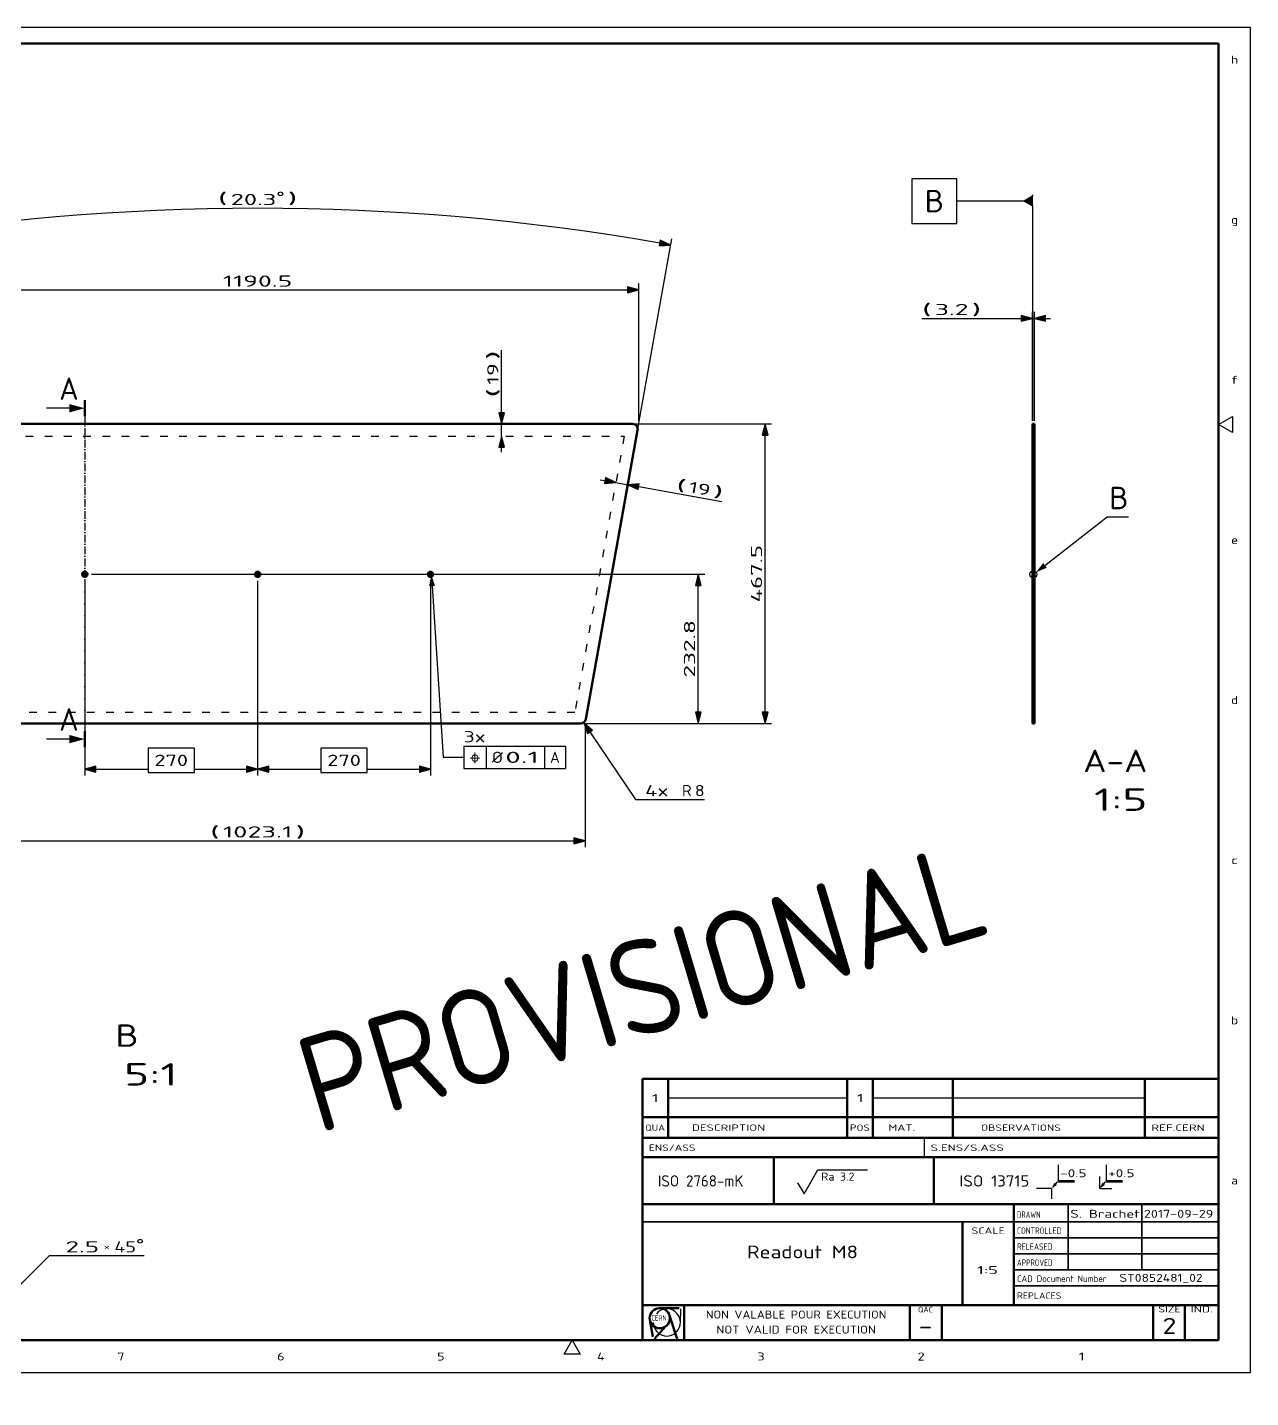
# Model space of a CAD drawing. Extents: x 0 to 594, y -369 to 420.
# Drawn here: x 211.8 to 594, y -7.9 to 420 of the extents above; entities that cross this region are included whole.
import ezdxf
from ezdxf.enums import TextEntityAlignment as Align

# ---------------------------------------------------------------- set-up
doc = ezdxf.new("R2010")
doc.units = 0
doc.linetypes.add('DASHDOT', pattern=[18.5, 12, -3, 0.5, -3])
doc.linetypes.add('DASHSPACE', pattern=[30, 12, -18])
doc.layers.get('0').update_dxf_attribs({"lineweight": 13})
doc.styles.add('GDT', font='gdt.shx')
doc.styles.get("Standard").update_dxf_attribs({"font": 'isocp.shx'})
doc.dimstyles.get("Standard").update_dxf_attribs({"dimtxt": 2.5, "dimasz": 2.5, "dimexe": 1.25, "dimexo": 0.625, "dimtad": 1, "dimtxsty": 'STANDARD', "dimcen": 2.5, "dimadec": 0, "dimazin": 0, "dimtfac": 1, "dimtmove": 0, "dimatfit": 0, "dimfxl": 1, "dimarcsym": 0})

# ---------------------------------------------------------------- blocks, each defined once
blk = doc.blocks.new('*D75')
at = {"color": 7, "lineweight": 25, "transparency": 16777216}
for p, q in [((164.878674, 295.258917), (154.359399, 354.01673)), ((402.650867, 295.258917), (413.170142, 354.01673))]:
    blk.add_line(p, q, dxfattribs=at)
for points in [[(157.970569, 353.578009), (154.711853, 352.048029), (158.298962, 351.743683)], [(409.230579, 351.743683), (412.817688, 352.048029), (409.558972, 353.578009)]]:
    blk.add_lwpolyline(points, close=True, dxfattribs=at)
blk.add_arc((283.764771, -368.80672), 732.315674, 80.122067, 99.877931, dxfattribs=at)
for points in [[(157.970569, 353.578009), (154.711853, 352.048029), (157.970569, 353.578009), (158.298962, 351.743683)], [(409.230579, 351.743683), (412.817688, 352.048029), (409.230579, 351.743683), (409.558972, 353.578009)]]:
    blk.add_solid(points, dxfattribs=at)
for s, width, p, p2 in [('(', 3.469741, (271.323368, 364.858966), (274.359391, 364.858966)), ('20.3', 1.776077, (275.359391, 364.508966), (289.603483, 364.508966)), ('%%d', 1.62963, (289.603483, 365.208966), (292.17015, 365.208966)), (')', 3.475213, (293.17015, 364.858966), (296.206173, 364.858966))]:
    blk.add_text(s, height=3.5, dxfattribs=dict(at, width=width)).set_placement(p, p2, align=Align.FIT)
blk = doc.blocks.new('*D76')
at = {"color": 7, "lineweight": 25, "transparency": 16777216}
for p, q in [((401.899683, 296.156525), (444.361084, 296.156525)), ((442.361084, 206.133868), (442.361084, 292.679181)), ((385.733484, 202.656525), (444.361084, 202.656525))]:
    blk.add_line(p, q, dxfattribs=at)
for points in [[(443.292834, 292.679181), (442.361084, 296.156525), (441.429333, 292.679181)], [(441.429333, 206.133868), (442.361084, 202.656525), (443.292834, 206.133868)]]:
    blk.add_lwpolyline(points, close=True, dxfattribs=at)
for points in [[(443.292834, 292.679181), (442.361084, 296.156525), (443.292834, 292.679181), (441.429333, 292.679181)], [(441.429333, 206.133868), (442.361084, 202.656525), (441.429333, 206.133868), (443.292834, 206.133868)]]:
    blk.add_solid(points, dxfattribs=at)
at = {"color": 7, "lineweight": 25, "transparency": 16777216, "width": 1.661749}
blk.add_text('467.5', height=3.5, rotation=90, dxfattribs=at).set_placement((441.361084, 240.416486), (441.361084, 258.396564), align=Align.FIT)
blk = doc.blocks.new('*D77')
at = {"color": 7, "lineweight": 25, "transparency": 16777216}
for p, q in [((387.565662, 200.042511), (401.769885, 178.907745)), ((401.769885, 178.907745), (423.407593, 178.907745))]:
    blk.add_line(p, q, dxfattribs=at)
blk.add_lwpolyline([(388.338977, 200.562238), (385.625977, 202.928595), (386.792334, 199.522736)], close=True, dxfattribs=at)
blk.add_solid([(388.338977, 200.562238), (385.625977, 202.928595), (388.338977, 200.562238), (386.792334, 199.522736)], dxfattribs=at)
for s, width, p, p2 in [('4x ', 1.580163, (404.827466, 179.907745), (415.335547, 179.907745)), ('R', 1.33451, (416.335547, 179.907745), (419.371558, 179.907745)), ('8', 1.577161, (420.371558, 179.907745), (423.407593, 179.907745))]:
    blk.add_text(s, height=3.5, dxfattribs=dict(at, width=width)).set_placement(p, p2, align=Align.FIT)
blk = doc.blocks.new('*D78')
at = {"color": 7, "lineweight": 25, "transparency": 16777216}
for p, q in [((164.717981, 297.156525), (164.717981, 340.029376)), ((402.81156, 297.156525), (402.81156, 340.029376)), ((168.195313, 338.029376), (399.334229, 338.029376))]:
    blk.add_line(p, q, dxfattribs=at)
for points in [[(168.195313, 338.961163), (164.717981, 338.029376), (168.195313, 337.097638)], [(399.334229, 337.097638), (402.81156, 338.029376), (399.334229, 338.961163)]]:
    blk.add_lwpolyline(points, close=True, dxfattribs=at)
for points in [[(168.195313, 338.961163), (164.717981, 338.029376), (168.195313, 338.961163), (168.195313, 337.097638)], [(399.334229, 337.097638), (402.81156, 338.029376), (399.334229, 337.097638), (399.334229, 338.961163)]]:
    blk.add_solid(points, dxfattribs=at)
at = {"color": 7, "lineweight": 25, "transparency": 16777216, "width": 1.883086}
blk.add_text('1190.5', height=3.5, dxfattribs=at).set_placement((272.906702, 339.029376), (294.622839, 339.029376), align=Align.FIT)
blk = doc.blocks.new('*D79')
at = {"color": 7, "lineweight": 25, "transparency": 16777216}
for p, q in [((181.457062, 201.656525), (181.457062, 164.015167)), ((386.072479, 201.656525), (386.072479, 164.015167)), ((184.934399, 166.015167), (382.595142, 166.015167))]:
    blk.add_line(p, q, dxfattribs=at)
for points in [[(184.934399, 166.946954), (181.457062, 166.015167), (184.934399, 165.083429)], [(382.595142, 165.083429), (386.072479, 166.015167), (382.595142, 166.946954)]]:
    blk.add_lwpolyline(points, close=True, dxfattribs=at)
for points in [[(184.934399, 166.946954), (181.457062, 166.015167), (184.934399, 166.946954), (184.934399, 165.083429)], [(382.595142, 165.083429), (386.072479, 166.015167), (382.595142, 165.083429), (382.595142, 166.946954)]]:
    blk.add_solid(points, dxfattribs=at)
for s, width, p, p2 in [('(', 3.469741, (268.870679, 167.015167), (271.906702, 167.015167)), ('1023.1', 1.909111, (272.906702, 167.015167), (294.622839, 167.015167)), (')', 3.475213, (295.622839, 167.015167), (298.658862, 167.015167))]:
    blk.add_text(s, height=3.5, dxfattribs=dict(at, width=width)).set_placement(p, p2, align=Align.FIT)
blk = doc.blocks.new('*D81')
at = {"color": 7, "lineweight": 25, "transparency": 16777216}
for p, q in [((360.000763, 299.633868), (360.000763, 319.188214)), ((360.000763, 292.356525), (360.000763, 296.156525)), ((360.000763, 287.356525), (360.000763, 288.879181))]:
    blk.add_line(p, q, dxfattribs=at)
for points in [[(359.069012, 299.633868), (360.000763, 296.156525), (360.932513, 299.633868)], [(360.932513, 288.879181), (360.000763, 292.356525), (359.069012, 288.879181)]]:
    blk.add_lwpolyline(points, close=True, dxfattribs=at)
for points in [[(359.069012, 299.633868), (360.000763, 296.156525), (359.069012, 299.633868), (360.932513, 299.633868)], [(360.932513, 288.879181), (360.000763, 292.356525), (360.932513, 288.879181), (359.069012, 288.879181)]]:
    blk.add_solid(points, dxfattribs=at)
for s, width, p, p2 in [(')', 3.475227, (359.000763, 316.152179), (359.000763, 319.188214)), ('19', 1.725114, (359.000763, 308.380109), (359.000763, 315.152179)), ('(', 3.469754, (359.000763, 304.344122), (359.000763, 307.380157))]:
    blk.add_text(s, height=3.5, rotation=90, dxfattribs=dict(at, width=width)).set_placement(p, p2, align=Align.FIT)
blk = doc.blocks.new('*D82')
at = {"color": 7, "lineweight": 25, "transparency": 16777216}
for p, q in [((390.754687, 278.746027), (392.253528, 278.477716)), ((395.67644, 277.864874), (399.416968, 277.195245)), ((402.83988, 276.582452), (428.754834, 271.94295))]:
    blk.add_line(p, q, dxfattribs=at)
for points in [[(392.089331, 277.560529), (395.67644, 277.864874), (392.417725, 279.394855)], [(403.004077, 277.499591), (399.416968, 277.195245), (402.675684, 275.665265)]]:
    blk.add_lwpolyline(points, close=True, dxfattribs=at)
for points in [[(392.089331, 277.560529), (395.67644, 277.864874), (392.089331, 277.560529), (392.417725, 279.394855)], [(403.004077, 277.499591), (399.416968, 277.195245), (403.004077, 277.499591), (402.675684, 275.665265)]]:
    blk.add_solid(points, dxfattribs=at)
for s, rotation, width, p, p2 in [('(', 349.84937273, 3.469739, (414.319287, 275.543243), (417.307788, 275.008185)), ('19', 349.84960524, 1.725111, (418.292139, 274.831964), (424.958203, 273.638507)), (')', 349.84937273, 3.475211, (425.942554, 273.462335), (428.931055, 272.927277))]:
    blk.add_text(s, height=3.5, rotation=rotation, dxfattribs=dict(at, width=width)).set_placement(p, p2, align=Align.FIT)
blk = doc.blocks.new('*D84')
at = {"color": 7, "lineweight": 25, "transparency": 16777216}
for p, q in [((231.830768, 249.206525), (423.44895, 249.206525)), ((421.44895, 206.133868), (421.44895, 245.729181)), ((385.733484, 202.656525), (423.44895, 202.656525))]:
    blk.add_line(p, q, dxfattribs=at)
for points in [[(422.380701, 245.729181), (421.44895, 249.206525), (420.5172, 245.729181)], [(420.5172, 206.133868), (421.44895, 202.656525), (422.380701, 206.133868)]]:
    blk.add_lwpolyline(points, close=True, dxfattribs=at)
for points in [[(422.380701, 245.729181), (421.44895, 249.206525), (422.380701, 245.729181), (420.5172, 245.729181)], [(420.5172, 206.133868), (421.44895, 202.656525), (420.5172, 206.133868), (422.380701, 206.133868)]]:
    blk.add_solid(points, dxfattribs=at)
at = {"color": 7, "lineweight": 25, "transparency": 16777216, "width": 1.741412}
blk.add_text('232.8', height=3.5, rotation=90, dxfattribs=at).set_placement((420.44895, 216.941486), (420.44895, 234.921564), align=Align.FIT)
blk = doc.blocks.new('*D85')
at = {"color": 7, "lineweight": 25, "transparency": 16777216}
for p, q in [((229.764771, 247.140509), (229.764771, 186.36795)), ((283.764771, 247.140509), (283.764771, 186.36795)), ((233.242102, 188.36795), (249.510736, 188.36795)), ((264.018805, 188.36795), (280.287438, 188.36795))]:
    blk.add_line(p, q, dxfattribs=at)
for points in [[(249.510736, 194.86795), (249.510736, 187.36795), (264.018805, 187.36795), (264.018805, 194.86795)], [(233.242102, 189.299689), (229.764771, 188.36795), (233.242102, 187.436212)], [(280.287438, 187.436212), (283.764771, 188.36795), (280.287438, 189.299689)]]:
    blk.add_lwpolyline(points, close=True, dxfattribs=at)
for points in [[(233.242102, 189.299689), (229.764771, 188.36795), (233.242102, 189.299689), (233.242102, 187.436212)], [(280.287438, 187.436212), (283.764771, 188.36795), (280.287438, 187.436212), (280.287438, 189.299689)]]:
    blk.add_solid(points, dxfattribs=at)
at = {"color": 7, "lineweight": 25, "transparency": 16777216, "width": 1.539022}
blk.add_text('270', height=3.5, dxfattribs=at).set_placement((251.510736, 189.36795), (262.018805, 189.36795), align=Align.FIT)
blk = doc.blocks.new('*D86')
at = {"color": 7, "lineweight": 25, "transparency": 16777216}
for p, q in [((283.764771, 247.140509), (283.764771, 186.36629)), ((337.764771, 247.140509), (337.764771, 186.36629)), ((287.242103, 188.36629), (303.510736, 188.36629)), ((318.018805, 188.36629), (334.287439, 188.36629))]:
    blk.add_line(p, q, dxfattribs=at)
for points in [[(303.510736, 194.86629), (303.510736, 187.36629), (318.018805, 187.36629), (318.018805, 194.86629)], [(287.242103, 189.298029), (283.764771, 188.36629), (287.242103, 187.434552)], [(334.287439, 187.434552), (337.764771, 188.36629), (334.287439, 189.298029)]]:
    blk.add_lwpolyline(points, close=True, dxfattribs=at)
for points in [[(287.242103, 189.298029), (283.764771, 188.36629), (287.242103, 189.298029), (287.242103, 187.434552)], [(334.287439, 187.434552), (337.764771, 188.36629), (334.287439, 187.434552), (334.287439, 189.298029)]]:
    blk.add_solid(points, dxfattribs=at)
at = {"color": 7, "lineweight": 25, "transparency": 16777216, "width": 1.539022}
blk.add_text('270', height=3.5, dxfattribs=at).set_placement((305.510736, 189.36629), (316.018805, 189.36629), align=Align.FIT)
blk = doc.blocks.new('*D94')
at = {"color": 7, "lineweight": 25, "transparency": 16777216}
for p, q in [((525.805488, 297.156525), (525.805488, 331.143341)), ((526.445488, 297.156525), (526.445488, 331.143341)), ((491.299025, 329.143341), (522.328156, 329.143341)), ((525.805488, 329.143341), (526.445488, 329.143341)), ((529.922821, 329.143341), (531.445488, 329.143341))]:
    blk.add_line(p, q, dxfattribs=at)
for points in [[(522.328156, 328.211603), (525.805488, 329.143341), (522.328156, 330.075079)], [(529.922821, 330.075079), (526.445488, 329.143341), (529.922821, 328.211603)]]:
    blk.add_lwpolyline(points, close=True, dxfattribs=at)
for points in [[(522.328156, 328.211603), (525.805488, 329.143341), (522.328156, 328.211603), (522.328156, 330.075079)], [(529.922821, 330.075079), (526.445488, 329.143341), (529.922821, 330.075079), (529.922821, 328.211603)]]:
    blk.add_solid(points, dxfattribs=at)
for s, width, p, p2 in [('(', 3.469741, (491.299025, 330.143341), (494.335048, 330.143341)), (')', 3.475213, (506.843115, 330.143341), (509.879138, 330.143341)), ('3.2', 1.864717, (495.335048, 330.143341), (505.843115, 330.143341))]:
    blk.add_text(s, height=3.5, dxfattribs=dict(at, width=width)).set_placement(p, p2, align=Align.FIT)
blk = doc.blocks.new('BLOCK179')
at = {"color": 7, "lineweight": 25, "width": 1.014931}
blk.add_text('m:K:NOENV', height=0.01, dxfattribs=at).set_placement((408.799988, 59.844761), (408.862457, 59.844761), align=Align.FIT)
blk = doc.blocks.new('BLOCK180')
at = {"color": 7, "lineweight": 25, "width": 1.037856}
blk.add_text('ISO 2768-mK', height=3.5, dxfattribs=at).set_placement((408.799988, 58.016785), (435.516998, 58.016785), align=Align.FIT)
blk = doc.blocks.new('BLOCK181')
at = {"color": 7, "lineweight": 25, "width": 1.013909}
blk.add_text('APA:3.2:NOSFCOPT', height=0.01, dxfattribs=at).set_placement((459.820007, 59.023399), (459.93103, 59.023399), align=Align.FIT)
blk = doc.blocks.new('BLOCK182')
at = {"color": 7, "lineweight": 25, "width": 1.186215}
blk.add_text('Ra 3.2', height=2.5, dxfattribs=at).set_placement((459.820007, 59.870144), (470.229218, 59.870144), align=Align.FIT)
blk = doc.blocks.new('BLOCK183')
at = {"color": 7, "lineweight": 25, "width": 1.346576}
blk.add_text('-0.5:+0.5:NOEDGEOPT::', height=0.01, dxfattribs=at).set_placement((549.5, 60.083401), (549.673035, 60.083401), align=Align.FIT)
blk = doc.blocks.new('BLOCK184')
at = {"color": 7, "lineweight": 25, "width": 1.438524}
blk.add_text('+0.5', height=2.5, dxfattribs=at).set_placement((549.5, 60.930145), (557.740662, 60.930145), align=Align.FIT)
blk = doc.blocks.new('BLOCK185')
at = {"color": 7, "lineweight": 25, "width": 1.438524}
blk.add_text('-0.5', height=2.5, dxfattribs=at).set_placement((534.5, 60.930145), (542.740662, 60.930145), align=Align.FIT)
blk = doc.blocks.new('BLOCK186')
at = {"color": 7, "lineweight": 25, "width": 1.180313}
blk.add_text('ISO 13715', height=3.5, dxfattribs=at).set_placement((503, 58.016785), (524.859375, 58.016785), align=Align.FIT)
blk = doc.blocks.new('BLOCK187')
at = {"color": 7, "lineweight": 25, "width": 2.313151}
blk.add_text(' 1', height=2.5, dxfattribs=at).set_placement((537.831421, 3.690562), (542.168579, 3.690562), align=Align.FIT)
blk = doc.blocks.new('BLOCK188')
at = {"color": 7, "lineweight": 25, "width": 1.717598}
blk.add_text(' 2', height=2.5, dxfattribs=at).set_placement((487.831421, 3.690562), (492.16861, 3.690562), align=Align.FIT)
blk = doc.blocks.new('BLOCK189')
at = {"color": 7, "lineweight": 25, "width": 1.749887}
blk.add_text(' 3', height=2.5, dxfattribs=at).set_placement((437.831421, 3.690562), (442.16861, 3.690562), align=Align.FIT)
blk = doc.blocks.new('BLOCK190')
at = {"color": 7, "lineweight": 25, "width": 1.652262}
blk.add_text(' 4', height=2.5, dxfattribs=at).set_placement((387.831421, 3.690562), (392.16861, 3.690562), align=Align.FIT)
blk = doc.blocks.new('BLOCK191')
at = {"color": 7, "lineweight": 25, "width": 1.749887}
blk.add_text(' 5', height=2.5, dxfattribs=at).set_placement((337.831421, 3.690562), (342.16861, 3.690562), align=Align.FIT)
blk = doc.blocks.new('BLOCK192')
at = {"color": 7, "lineweight": 25, "width": 1.735559}
blk.add_text(' 6', height=2.5, dxfattribs=at).set_placement((287.831421, 3.690562), (292.16861, 3.690562), align=Align.FIT)
blk = doc.blocks.new('BLOCK193')
at = {"color": 7, "lineweight": 25, "width": 1.826178}
blk.add_text(' 7', height=2.5, dxfattribs=at).set_placement((237.831406, 3.690562), (242.168579, 3.690562), align=Align.FIT)
blk = doc.blocks.new('BLOCK198')
at = {"color": 7, "lineweight": 25, "width": 1.479644}
blk.add_text('a', height=2.5, dxfattribs=at).set_placement((587.91571, 58.690563), (590.08429, 58.690563), align=Align.FIT)
blk = doc.blocks.new('BLOCK199')
at = {"color": 7, "lineweight": 25, "width": 1.479644}
blk.add_text('b', height=2.5, dxfattribs=at).set_placement((587.91571, 108.690559), (590.08429, 108.690559), align=Align.FIT)
blk = doc.blocks.new('BLOCK200')
at = {"color": 7, "lineweight": 25, "width": 1.927627}
blk.add_text('c', height=2.5, dxfattribs=at).set_placement((587.91571, 158.690567), (590.08429, 158.690567), align=Align.FIT)
blk = doc.blocks.new('BLOCK201')
at = {"color": 7, "lineweight": 25, "width": 1.577149}
blk.add_text('d', height=2.5, dxfattribs=at).set_placement((587.91571, 208.690567), (590.08429, 208.690567), align=Align.FIT)
blk = doc.blocks.new('BLOCK202')
at = {"color": 7, "lineweight": 25, "width": 1.577149}
blk.add_text('e', height=2.5, dxfattribs=at).set_placement((587.91571, 258.690552), (590.08429, 258.690552), align=Align.FIT)
blk = doc.blocks.new('BLOCK203')
at = {"color": 7, "lineweight": 25, "width": 1.927627}
blk.add_text('f', height=2.5, dxfattribs=at).set_placement((587.91571, 308.690552), (590.08429, 308.690552), align=Align.FIT)
blk = doc.blocks.new('BLOCK204')
at = {"color": 7, "lineweight": 25, "width": 1.479644}
blk.add_text('g', height=2.5, dxfattribs=at).set_placement((587.91571, 358.690552), (590.08429, 358.690552), align=Align.FIT)
blk = doc.blocks.new('BLOCK205')
at = {"color": 7, "lineweight": 25, "width": 1.479644}
blk.add_text('h', height=2.5, dxfattribs=at).set_placement((587.91571, 408.690552), (590.08429, 408.690552), align=Align.FIT)
blk = doc.blocks.new('BLOCK206')
at = {"color": 7, "lineweight": 25, "width": 1.556522}
blk.add_text('REF.CERN', height=2, dxfattribs=at).set_placement((563, 75.402443), (579.654785, 75.402443), align=Align.FIT)
blk = doc.blocks.new('BLOCK207')
at = {"color": 7, "lineweight": 25, "width": 1.374215}
blk.add_text('OBSERVATIONS', height=2, dxfattribs=at).set_placement((509.750153, 75.402443), (534.7323, 75.402443), align=Align.FIT)
blk = doc.blocks.new('BLOCK208')
at = {"color": 7, "lineweight": 25, "width": 1.514066}
blk.add_text('MAT.', height=2, dxfattribs=at).set_placement((480.856293, 75.402443), (489.183655, 75.402443), align=Align.FIT)
blk = doc.blocks.new('BLOCK209')
at = {"color": 7, "lineweight": 25, "width": 1.36389}
blk.add_text('POS', height=2, dxfattribs=at).set_placement((468.799988, 75.402443), (475.045532, 75.402443), align=Align.FIT)
blk = doc.blocks.new('BLOCK210')
at = {"color": 7, "lineweight": 25, "width": 1.274601}
blk.add_text('QUA', height=2, dxfattribs=at).set_placement((404.799988, 75.402443), (411.045532, 75.402443), align=Align.FIT)
blk = doc.blocks.new('BLOCK211')
at = {"color": 7, "lineweight": 25, "width": 1.50866}
blk.add_text('S.ENS/S.ASS', height=2, dxfattribs=at).set_placement((494, 69.152443), (516.900269, 69.152443), align=Align.FIT)
blk = doc.blocks.new('BLOCK212')
at = {"color": 7, "lineweight": 25, "width": 1.536933}
blk.add_text('DESCRIPTION', height=2, dxfattribs=at).set_placement((419.429871, 75.402443), (442.33017, 75.402443), align=Align.FIT)
blk = doc.blocks.new('BLOCK213')
at = {"color": 7, "lineweight": 25, "width": 1.351945}
blk.add_text('ENS/ASS', height=2, dxfattribs=at).set_placement((406, 69.152443), (420.572906, 69.152443), align=Align.FIT)
blk = doc.blocks.new('BLOCK214')
at = {"color": 7, "lineweight": 25, "width": 1.421882}
blk.add_text('2', height=5, dxfattribs=at).set_placement((566.47644, 12), (570.813599, 12), align=Align.FIT)
blk = doc.blocks.new('BLOCK215')
at = {"color": 7, "lineweight": 25, "width": 1.181516}
blk.add_text('ST0852481_02', height=2.5, dxfattribs=at).set_placement((552.976929, 28.25), (579, 28.25), align=Align.FIT)
blk = doc.blocks.new('BLOCK216')
at = {"color": 7, "lineweight": 25, "width": 1.065328}
blk.add_text('CAD Document Number', height=2, dxfattribs=at).set_placement((521, 28.25), (549.018127, 28.25), align=Align.FIT)
blk = doc.blocks.new('BLOCK217')
at = {"color": 7, "lineweight": 25, "width": 1.289848}
blk.add_text('2017-09-29', height=2.5, dxfattribs=at).set_placement((560.657043, 48.25), (582.342896, 48.25), align=Align.FIT)
blk = doc.blocks.new('BLOCK218')
at = {"color": 7, "lineweight": 25, "width": 1.433775}
blk.add_text('S. Brachet', height=2.5, dxfattribs=at).set_placement((537.657043, 48.25), (559.342896, 48.25), align=Align.FIT)
blk = doc.blocks.new('BLOCK219')
at = {"color": 7, "lineweight": 25, "width": 1.870242}
blk.add_text('1:5', height=2.5, dxfattribs=at).set_placement((508.547119, 30.6723), (515.052856, 30.6723), align=Align.FIT)
blk = doc.blocks.new('BLOCK220')
at = {"color": 7, "lineweight": 25, "width": 1.57716}
blk.add_text('-', height=5, dxfattribs=at).set_placement((490.266418, 12), (494.603607, 12), align=Align.FIT)
blk = doc.blocks.new('BLOCK221')
at = {"color": 7, "lineweight": 25, "width": 1.285088}
blk.add_text('Readout M8', height=4, dxfattribs=at).set_placement((436.651306, 35.599998), (471.348694, 35.599998), align=Align.FIT)
blk = doc.blocks.new('BLOCK222')
at = {"color": 7, "lineweight": 25, "width": 0.924407}
blk.add_text('CONTROLLED', height=2, dxfattribs=at).set_placement((521, 43.25), (534.878967, 43.25), align=Align.FIT)
blk = doc.blocks.new('BLOCK223')
at = {"color": 7, "lineweight": 25, "width": 0.867432}
blk.add_text('DRAWN', height=2, dxfattribs=at).set_placement((521, 48.25), (528.373169, 48.25), align=Align.FIT)
blk = doc.blocks.new('BLOCK224')
at = {"color": 7, "lineweight": 25, "width": 0.924191}
blk.add_text('RELEASED', height=2, dxfattribs=at).set_placement((521, 38.25), (532.103149, 38.25), align=Align.FIT)
blk = doc.blocks.new('BLOCK225')
at = {"color": 7, "lineweight": 25, "width": 0.866492}
blk.add_text('APPROVED', height=2, dxfattribs=at).set_placement((521, 33.25), (532.103149, 33.25), align=Align.FIT)
blk = doc.blocks.new('BLOCK226')
at = {"color": 7, "lineweight": 25, "width": 1.158588}
blk.add_text('REPLACES', height=2, dxfattribs=at).set_placement((521, 22.95245), (534.878967, 22.95245), align=Align.FIT)
blk = doc.blocks.new('BLOCK227')
at = {"color": 7, "lineweight": 25, "width": 1.416215}
blk.add_text('SIZE', height=2, dxfattribs=at).set_placement((565.175293, 18.700001), (572.114746, 18.700001), align=Align.FIT)
blk = doc.blocks.new('BLOCK228')
at = {"color": 7, "lineweight": 25, "width": 1.69255}
blk.add_text('IND.', height=2, dxfattribs=at).set_placement((575.280273, 18.700001), (582.219727, 18.700001), align=Align.FIT)
blk = doc.blocks.new('BLOCK229')
at = {"color": 7, "lineweight": 25, "width": 1.258739}
blk.add_text('NOT VALID FOR EXECUTION', height=2.5, dxfattribs=at).set_placement((427.061249, 12.090562), (476.938782, 12.090562), align=Align.FIT)
blk = doc.blocks.new('BLOCK230')
at = {"color": 7, "lineweight": 25, "width": 1.202843}
blk.add_text('NON VALABLE POUR EXECUTION', height=2.5, dxfattribs=at).set_placement((423.80835, 16.790562), (480.19162, 16.790562), align=Align.FIT)
blk = doc.blocks.new('BLOCK231')
at = {"color": 7, "lineweight": 25, "width": 1.107362}
blk.add_text('QAC', height=1.8, dxfattribs=at).set_placement((490.092926, 18.700001), (494.777069, 18.700001), align=Align.FIT)
blk = doc.blocks.new('BLOCK232')
at = {"color": 7, "lineweight": 25, "width": 0.973961}
blk.add_text('CERN', height=1.7, dxfattribs=at).set_placement((406.799988, 16.15), (411.518829, 16.15), align=Align.FIT)
blk = doc.blocks.new('BLOCK233')
at = {"color": 7, "lineweight": 25, "width": 1.425919}
blk.add_text('SCALE', height=2, dxfattribs=at).set_placement((506.79538, 43.25), (517.20459, 43.25), align=Align.FIT)
blk = doc.blocks.new('BLOCK248')
at = {"color": 7, "lineweight": 25, "width": 2.478377}
blk.add_text('1', height=2.5, dxfattribs=at).set_placement((406.91571, 84.390556), (409.08429, 84.390556), align=Align.FIT)
blk = doc.blocks.new('BLOCK249')
at = {"color": 7, "lineweight": 25, "width": 2.478377}
blk.add_text('1', height=2.5, dxfattribs=at).set_placement((470.91571, 84.390556), (473.08429, 84.390556), align=Align.FIT)
blk = doc.blocks.new('BLOCK250')
at = {"color": 7, "lineweight": 25}
blk.add_line((548.099121, 58.85886), (548.52002, 59.349998), dxfattribs=at)
blk.add_solid([(547.706055, 59.195705), (546.84198, 57.391998), (548.492188, 58.522015)], dxfattribs=at)
blk = doc.blocks.new('BLOCK251')
at = {"color": 7, "lineweight": 25}
blk.add_line((533.099121, 58.85886), (533.52002, 59.349998), dxfattribs=at)
blk.add_solid([(532.706055, 59.195705), (531.84198, 57.391998), (533.492188, 58.522015)], dxfattribs=at)
blk = doc.blocks.new('BLOCK252')
at = {"color": 7, "lineweight": 50}
for p, q in [((-270, 3254.083984), (-270, 3229.083984)), ((-270, 2712.428223), (-270, 2737.428223))]:
    blk.add_line(p, q, dxfattribs=at)
at = {"color": 7, "lineweight": 25}
for p, q in [((-294.148132, 3241.583984), (-330, 3241.583984)), ((-294.148132, 2724.928223), (-330, 2724.928223))]:
    blk.add_line(p, q, dxfattribs=at)
at = {"color": 7, "linetype": 'DASHDOT', "lineweight": 25}
blk.add_line((-270, 3229.083984), (-270, 2737.428223), dxfattribs=at)
at = {"color": 7, "lineweight": 25}
for points in [[(-294.148132, 3235.113525), (-270, 3241.583984), (-294.148132, 3248.054443)], [(-294.148132, 2718.457764), (-270, 2724.928223), (-294.148132, 2731.398682)]]:
    blk.add_solid(points, dxfattribs=at)
at = {"color": 7, "lineweight": 25, "width": 1.15658}
for p, p2 in [((-309.999603, 3254.709229), (-279.639374, 3254.709229)), ((-309.999603, 2738.053223), (-279.639374, 2738.053223))]:
    blk.add_text('A', height=35.000003, dxfattribs=at).set_placement(p, p2, align=Align.FIT)
blk = doc.blocks.new('BLOCK254')
at = {"color": 7, "linetype": 'DASHDOT', "lineweight": 25, "ltscale": 0.266499}
blk.add_line((275.329987, 2982.25), (264.670013, 2982.25), dxfattribs=at)
at = {"color": 7, "linetype": 'DASHDOT', "lineweight": 25, "ltscale": 0.266504}
blk.add_line((270, 2987.580078), (270, 2976.919922), dxfattribs=at)
blk = doc.blocks.new('BLOCK255')
at = {"color": 7, "linetype": 'DASHDOT', "lineweight": 25, "ltscale": 0.266499}
blk.add_line((-264.670013, 2982.25), (-275.329987, 2982.25), dxfattribs=at)
at = {"color": 7, "linetype": 'DASHDOT', "lineweight": 25, "ltscale": 0.266504}
blk.add_line((-270, 2987.580078), (-270, 2976.919922), dxfattribs=at)
blk = doc.blocks.new('BLOCK256')
at = {"color": 7, "linetype": 'DASHDOT', "lineweight": 25, "ltscale": 0.2665}
blk.add_line((5.33, 2982.25), (-5.33, 2982.25), dxfattribs=at)
at = {"color": 7, "linetype": 'DASHDOT', "lineweight": 25, "ltscale": 0.266504}
blk.add_line((0, 2987.580078), (0, 2976.919922), dxfattribs=at)
blk = doc.blocks.new('BLOCK257')
at = {"color": 7, "lineweight": 25}
for p, q in [((322, 2714.000244), (322, 2679.000244)), ((322, 2714.000244), (480.720459, 2714.000244)), ((357, 2714.000244), (357, 2679.000244)), ((448.040344, 2714.000244), (448.040344, 2679.000244)), ((480.720459, 2714.000244), (480.720459, 2679.000244)), ((322, 2679.000244), (480.720459, 2679.000244))]:
    blk.add_line(p, q, dxfattribs=at)
blk.add_lwpolyline([(272.481903, 2964.0354), (290, 2696.500244), (322, 2696.500244)], dxfattribs=at)
blk.add_solid([(277.130707, 2964.339844), (271.345886, 2981.38501), (267.83313, 2963.730957)], dxfattribs=at)
for s, width, p, p2 in [('3x', 1.547896, (322, 2719.951172), (355.860229, 2719.951172)), ('%%c', 1.333333, (365.75, 2687.750244), (383.25, 2687.750244)), ('0.1', 2.22393, (386.75, 2687.750244), (439.290344, 2687.750244)), ('A', 1.15658, (456.790344, 2687.750244), (471.970459, 2687.750244))]:
    blk.add_text(s, height=17.500002, dxfattribs=dict(at, width=width)).set_placement(p, p2, align=Align.FIT)
at = {"color": 7, "lineweight": 25, "style": 'GDT', "width": 0.626866}
blk.add_text('j', height=17.500002, dxfattribs=at).set_placement((330.75, 2687.750244), (348.25, 2687.750244), align=Align.FIT)
blk = doc.blocks.new('BLOCK258')
at = {"color": 7, "lineweight": 50}
for p, q in [((-585.674535, 3217), (585.674535, 3217)), ((-512.718361, 2756.090194), (-593.549333, 3207.590194)), ((593.549333, 3207.590194), (512.718361, 2756.090194)), ((504.843563, 2749.5), (-504.843563, 2749.5))]:
    blk.add_line(p, q, dxfattribs=at)
at = {"color": 7, "linetype": 'DASHSPACE', "lineweight": 25}
for p, q in [((-495.279922, 2766.5), (-572.530342, 3198)), ((-572.530342, 3198), (572.530342, 3198)), ((572.530342, 3198), (495.279922, 2766.5)), ((495.279922, 2766.5), (-495.279922, 2766.5))]:
    blk.add_line(p, q, dxfattribs=at)
at = {"color": 7, "lineweight": 50}
for centre, radius in [((-270, 2982.25), 4.1), ((-270, 2982.25), 1.6), ((0, 2982.25), 4.1), ((0, 2982.25), 1.6), ((270, 2982.25), 4.1), ((270, 2982.25), 1.6)]:
    blk.add_circle(centre, radius, dxfattribs=at)
for centre, start, end in [((-585.674535, 3209), 90, 190.15), ((585.674535, 3209), 349.85, 450), ((-504.843563, 2757.5), 190.15, 270), ((504.843563, 2757.5), 270, 349.85)]:
    blk.add_arc(centre, 8, start, end, dxfattribs=at)
blk = doc.blocks.new('BLOCK259')
at = {"color": 7, "lineweight": 25}
blk.add_lwpolyline([(19.727783, 2996.231689), (117, 3072.000244), (150.360229, 3072.000244)], dxfattribs=at)
blk.add_circle((1.59975, 2982.25), 5.507622, dxfattribs=at)
blk.add_solid([(16.864944, 2999.906982), (6.011253, 2985.547363), (22.590622, 2992.556396)], dxfattribs=at)
at = {"color": 7, "lineweight": 25, "width": 1.334515}
blk.add_text('B', height=35.000003, dxfattribs=at).set_placement((120, 3083.952637), (150.360229, 3083.952637), align=Align.FIT)
blk = doc.blocks.new('BLOCK260')
at = {"color": 7, "lineweight": 25}
for s, width, p, p2 in [('  A-A', 1.376881, (28, 2673.433838), (179.801178, 2673.433838)), ('  1:5', 1.979161, (28, 2612.915039), (179.801178, 2612.915039))]:
    blk.add_text(s, height=35.000003, dxfattribs=dict(at, width=width)).set_placement(p, p2, align=Align.FIT)
blk = doc.blocks.new('BLOCK261')
at = {"color": 7, "lineweight": 25}
for p, q in [((0, 3575), (0, 3572.5)), ((-12.990381, 3565), (-118, 3565)), ((0, 3557.5), (0, 3222))]:
    blk.add_line(p, q, dxfattribs=at)
for points in [[(-188, 3600), (-188, 3530), (-118, 3530), (-118, 3600)], [(0, 3572.5), (-12.990381, 3565), (0, 3557.5)]]:
    blk.add_lwpolyline(points, close=True, dxfattribs=at)
blk.add_solid([(0, 3572.5), (-12.990381, 3565), (0, 3572.5), (0, 3557.5)], dxfattribs=at)
at = {"color": 7, "lineweight": 70, "width": 1.334516}
blk.add_text('B', height=35, dxfattribs=at).set_placement((-168.180115, 3547.5), (-137.819885, 3547.5), align=Align.FIT)
blk = doc.blocks.new('BLOCK262')
at = {"color": 7, "lineweight": 50}
for p, q in [((0, 3217), (0, 2983.85)), ((3.2, 3217), (0, 3217)), ((3.2, 3217), (3.2, 2986.35)), ((0.7, 2983.85), (0, 2983.85)), ((0, 2981.482919), (0, 2983.85)), ((0, 2980.65), (0, 2981.482919)), ((0, 2980.65), (0, 2749.5)), ((0.7, 2980.65), (0, 2980.65)), ((0.7, 2983.85), (3.2, 2986.35)), ((0.7, 2983.85), (0.7, 2981.482919)), ((0.7, 2981.482919), (0.7, 2980.65)), ((0.7, 2980.65), (3.2, 2978.15)), ((3.2, 2980.284355), (3.2, 2986.35)), ((3.2, 2978.15), (3.2, 2980.284355)), ((3.2, 2978.15), (3.2, 2749.5)), ((3.2, 2749.5), (0, 2749.5))]:
    blk.add_line(p, q, dxfattribs=at)
blk = doc.blocks.new('BLOCK263')
at = {"color": 7, "lineweight": 25}
for p, q in [((0, 2969.848389), (3.2, 2973.048584)), ((0, 2934.493164), (3.2, 2937.693115)), ((0, 2899.137695), (3.2, 2902.337891)), ((0, 2863.782471), (3.2, 2866.982422)), ((0, 2828.427246), (3.2, 2831.627197)), ((0, 2793.071777), (3.2, 2796.271729)), ((0, 2757.716553), (3.2, 2760.916504))]:
    blk.add_line(p, q, dxfattribs=at)
blk = doc.blocks.new('BLOCK264')
at = {"color": 7, "lineweight": 25}
for p, q in [((0, 3181.980469), (3.2, 3185.18042)), ((0, 3146.625244), (3.2, 3149.825195)), ((0, 3111.269775), (3.2, 3114.469727)), ((0, 3075.914551), (3.2, 3079.114502)), ((0, 3040.559082), (3.2, 3043.759277)), ((0, 3005.203857), (3.2, 3008.403809))]:
    blk.add_line(p, q, dxfattribs=at)
blk = doc.blocks.new('BLOCK265')
at = {"color": 7, "lineweight": 25}
for s, width, p, p2 in [('  B', 1.794694, (10, 2992.057373), (13.643229, 2992.057373)), ('  5:1', 2.017291, (10, 2989.636475), (16.072046, 2989.636475))]:
    blk.add_text(s, height=1.4, dxfattribs=dict(at, width=width)).set_placement(p, p2, align=Align.FIT)
blk = doc.blocks.new('BLOCK266')
at = {"color": 7, "lineweight": 25}
for p, q in [((5.694316, 2976.63916), (8.068115, 2979.012939)), ((8.068115, 2979.012939), (13.987472, 2979.012939)), ((3.482843, 2977.867188), (5.48542, 2975.864502))]:
    blk.add_line(p, q, dxfattribs=at)
blk.add_lwpolyline([(5.562577, 2976.770996), (5.202577, 2976.147461), (5.826115, 2976.507324)], close=True, dxfattribs=at)
blk.add_solid([(5.562577, 2976.770996), (5.202577, 2976.147461), (5.562577, 2976.770996), (5.826115, 2976.507324)], dxfattribs=at)
for s, height, width, p, p2 in [('2.5', 0.7, 1.886556, (9.068115, 2979.212891), (11.169729, 2979.212891)), ('45', 0.7, 1.39057, (12.11973, 2979.212891), (13.474138, 2979.212891)), ('%%d', 0.7, 1.629635, (13.474138, 2979.352783), (13.987473, 2979.352783)), ('×', 0.35, 0.952384, (11.469728, 2979.387939), (11.819729, 2979.387939))]:
    blk.add_text(s, height=height, dxfattribs=dict(at, width=width)).set_placement(p, p2, align=Align.FIT)

msp = doc.modelspace()

# ---------------------------------------------------------------- linework, layer by layer
at = {"color": 7, "lineweight": 25}
for p, q in [((594, 420), (0, 420)), ((594, 0), (594, 420)), ((584, 296), (588.33, 298.5)), ((588.33, 293.5), (584, 296)), ((588.33, 298.5), (588.33, 293.5)), ((412, 85.7), (468, 85.7)), ((476, 85.7), (561, 85.7)), ((492, 73.2), (492, 67.2)), ((534, 59.85), (534, 64.85)), ((549, 59.85), (549, 64.85)), ((454.49, 55.72), (458.82, 63.22)), ((458.82, 63.22), (474.32, 63.22)), ((546.842, 57.392), (546.842, 61.142)), ((452.44, 59.22), (454.49, 55.72)), ((531.842, 57.392), (527.092, 57.392)), ((531.842, 57.392), (531.842, 54.142)), ((539, 59.35), (533.52, 59.35)), ((539, 59.85), (534, 59.85)), ((546.842, 57.392), (550.592, 57.392)), ((554, 59.35), (548.52, 59.35)), ((554, 59.85), (549, 59.85)), ((415.87, 15.59), (416, 19.79)), ((379.5, 5.67), (382, 10)), ((382, 10), (384.5, 5.67)), ((384.5, 5.67), (379.5, 5.67)), ((0, 0), (594, 0))]:
    msp.add_line(p, q, dxfattribs=at)
at = {"color": 7, "lineweight": 70}
for p, q in [((584, 415), (25, 415)), ((584, 10), (584, 415)), ((497.5, 21), (563.6, 21)), ((497.5, 10), (497.5, 21)), ((563.6, 10), (563.6, 21)), ((25, 10), (584, 10)), ((497.5, 10), (563.6, 10))]:
    msp.add_line(p, q, dxfattribs=at)
at = {"color": 7, "linetype": 'DASHDOT', "lineweight": 25, "ltscale": 0.019203}
msp.add_line((525.741378, 249.206525), (526.509498, 249.206525), dxfattribs=at)
at = {"color": 7, "lineweight": 50}
for p, q in [((404, 91.7), (584, 91.7)), ((404, 79.7), (404, 91.7)), ((412, 79.7), (412, 91.7)), ((468, 79.7), (468, 91.7)), ((476, 79.7), (476, 91.7)), ((501, 79.7), (501, 91.7)), ((561, 79.7), (561, 91.7)), ((404, 79.7), (404, 67.2)), ((404, 79.7), (584, 79.7)), ((412, 79.7), (412, 73.2)), ((468, 79.7), (468, 73.2)), ((476, 79.7), (476, 73.2)), ((501, 73.2), (501, 79.7)), ((561, 73.2), (561, 79.7)), ((404, 73.2), (584, 73.2)), ((404, 67.2), (584, 67.2)), ((404, 52.5), (404, 67.2)), ((445, 52.5), (445, 67.2)), ((495, 52.5), (495, 67.2)), ((404, 52.5), (584, 52.5)), ((404, 10), (404, 52.5)), ((520, 21), (520, 52.5)), ((504, 21), (504, 47)), ((404, 21), (584, 21)), ((415.51, 20.05), (409.38, 20.05)), ((412.4, 17.8), (414.79, 10.5)), ((417, 21), (487.5, 21)), ((417, 10), (417, 21)), ((487.5, 10), (487.5, 21)), ((573.5, 10), (573.5, 21)), ((407.2, 11.13), (406.28, 16.36)), ((407.75, 10.5), (411.15, 14.3))]:
    msp.add_line(p, q, dxfattribs=at)
at = {"color": 7, "lineweight": 35}
for p, q in [((537, 32), (537, 52.5)), ((560, 32), (560, 52.5)), ((404, 47), (584, 47)), ((520, 42), (584, 42)), ((520, 37), (584, 37)), ((520, 32), (584, 32)), ((520, 27), (584, 27))]:
    msp.add_line(p, q, dxfattribs=at)
at = {"color": 7, "lineweight": 50}
msp.add_circle((409.39, 16.9), 3.15, dxfattribs=at)
at = {"color": 7, "lineweight": 25}
msp.add_arc((411.62, 15.59), 4.25, 179.908748, 500.192155, dxfattribs=at)

# ---------------------------------------------------------------- block references
at = {"lineweight": 0}
for name in ['BLOCK205', 'BLOCK204', 'BLOCK203', 'BLOCK202', 'BLOCK201', 'BLOCK200', 'BLOCK199', 'BLOCK248', 'BLOCK249', 'BLOCK210', 'BLOCK212', 'BLOCK209', 'BLOCK208', 'BLOCK207', 'BLOCK206', 'BLOCK213', 'BLOCK211', 'BLOCK180', 'BLOCK182', 'BLOCK186', 'BLOCK185', 'BLOCK183', 'BLOCK184', 'BLOCK198', 'BLOCK179', 'BLOCK181', 'BLOCK251', 'BLOCK250', 'BLOCK223', 'BLOCK218', 'BLOCK217', 'BLOCK233', 'BLOCK222', 'BLOCK221', 'BLOCK224', 'BLOCK225', 'BLOCK219', 'BLOCK216', 'BLOCK215', 'BLOCK226', 'BLOCK232', 'BLOCK230', 'BLOCK231', 'BLOCK227', 'BLOCK228', 'BLOCK229', 'BLOCK220', 'BLOCK214', 'BLOCK193', 'BLOCK192', 'BLOCK191', 'BLOCK190', 'BLOCK189', 'BLOCK188', 'BLOCK187']:
    msp.add_blockref(name, (0, 0), dxfattribs=at)
for name, p, xscale, yscale, zscale in [('BLOCK261', (525.805488, -347.243475), 0.2, 0.2, 0.2), ('BLOCK252', (283.764771, -347.243475), 0.2, 0.2, 0.2), ('BLOCK258', (283.764771, -347.243475), 0.2, 0.2, 0.2), ('BLOCK262', (525.805488, -347.243475), 0.2, 0.2, 0.2), ('BLOCK264', (525.805488, -347.243475), 0.2, 0.2, 0.2), ('BLOCK259', (525.805488, -347.243475), 0.2, 0.2, 0.2), ('BLOCK255', (283.764771, -347.243475), 0.2, 0.2, 0.2), ('BLOCK256', (283.764771, -347.243475), 0.2, 0.2, 0.2), ('BLOCK254', (283.764771, -347.243475), 0.2, 0.2, 0.2), ('BLOCK257', (283.764771, -347.243475), 0.2, 0.2, 0.2), ('BLOCK263', (525.805488, -347.243475), 0.2, 0.2, 0.2), ('BLOCK260', (525.805488, -347.243475), 0.2, 0.2, 0.2), ('BLOCK265', (178.394745, -14858.623688), 5, 5, 5), ('BLOCK266', (178.394745, -14858.623688), 5, 5, 5)]:
    msp.add_blockref(name, p, dxfattribs=dict(at, xscale=xscale, yscale=yscale, zscale=zscale))

# ---------------------------------------------------------------- texts
at = {"insert": (293.885036, 103.085297), "char_height": 30, "attachment_point": 1, "rotation": 16.63057765}
msp.add_mtext_dynamic_manual_height_columns('PROVISIONAL', width=118.97133166, gutter_width=12.5, heights=[0], dxfattribs=at)

# ---------------------------------------------------------------- dimensions: what is measured, and where the dimension line sits
at = {"color": 0, "lineweight": 0}
dim = msp.add_angular_dim_2l(base=(326.983108, 362.232549), line1=((283.764771, -368.80672), (402.474637, 294.274563)), line2=((283.764771, -368.80672), (165.054904, 294.274563)), text='(<>)', dimstyle='STANDARD', override={"dimtxsty": 'STANDARD'}, dxfattribs=at)
dim.commit()
dim.dimension.update_dxf_attribs({"geometry": '*D75', "text_midpoint": (283.764771, 363.508948), "dimtype": 162})
for base, p1, p2, angle, picture, middle, dimtype in [((164.717981, 338.029392), (402.81156, 296.156525), (164.717981, 296.156525), 180, '*D78', (283.764771, 338.029392), 161), ((442.361084, 296.156525), (384.733483, 202.656525), (400.899678, 296.156525), 89.999523, '*D76', (442.361084, 249.406525), 160), ((421.44895, 202.656525), (230.830771, 249.206525), (384.733483, 202.656525), 269.998569, '*D84', (421.44895, 225.931525), 160), ((229.764771, 188.36795), (283.764771, 248.140525), (229.764771, 248.140525), 180, '*D85', (256.764771, 188.36795), 161), ((283.764771, 188.366302), (337.764771, 248.140525), (283.764771, 248.140525), 180, '*D86', (310.764771, 188.366302), 161)]:
    dim = msp.add_linear_dim(base=base, p1=p1, p2=p2, angle=angle, dimstyle='STANDARD', override={"dimlfac": 5, "dimtxsty": 'STANDARD'}, dxfattribs=at)
    dim.commit()
    dim.dimension.update_dxf_attribs({"geometry": picture, "text_midpoint": middle, "dimtype": dimtype, "oblique_angle": 89.999523})
for base, p1, p2, angle, picture, middle in [((525.805488, 329.143341), (526.445488, 296.156525), (525.805488, 296.156525), 180, '*D94', (500.589081, 329.143341)), ((360.000763, 296.156525), (362.000763, 292.356525), (362.000763, 296.156525), 90, '*D81', (360.000763, 311.766156)), ((395.676435, 277.864885), (399.769416, 279.163927), (396.028887, 279.833585), 169.85000029, '*D82', (421.448944, 273.250894)), ((386.072477, 166.015189), (181.457064, 202.656525), (386.072477, 202.656525), 0, '*D79', (283.764771, 166.015189))]:
    dim = msp.add_linear_dim(base=base, p1=p1, p2=p2, angle=angle, text='(<>)', dimstyle='STANDARD', override={"dimlfac": 5, "dimtxsty": 'STANDARD'}, dxfattribs=at)
    dim.commit()
    dim.dimension.update_dxf_attribs({"geometry": picture, "text_midpoint": middle, "dimtype": 161, "oblique_angle": 89.999523})
dim = msp.add_radius_dim(center=(384.733483, 204.256525), mpoint=(385.625974, 202.928571), text='4x <>', dimstyle='STANDARD', override={"dimlfac": 5, "dimtxsty": 'STANDARD'}, dxfattribs=at)
dim.commit()
dim.dimension.update_dxf_attribs({"geometry": '*D77', "text_midpoint": (404.338688, 175.085589), "dimtype": 164})

doc.saveas('drawing.dxf')
